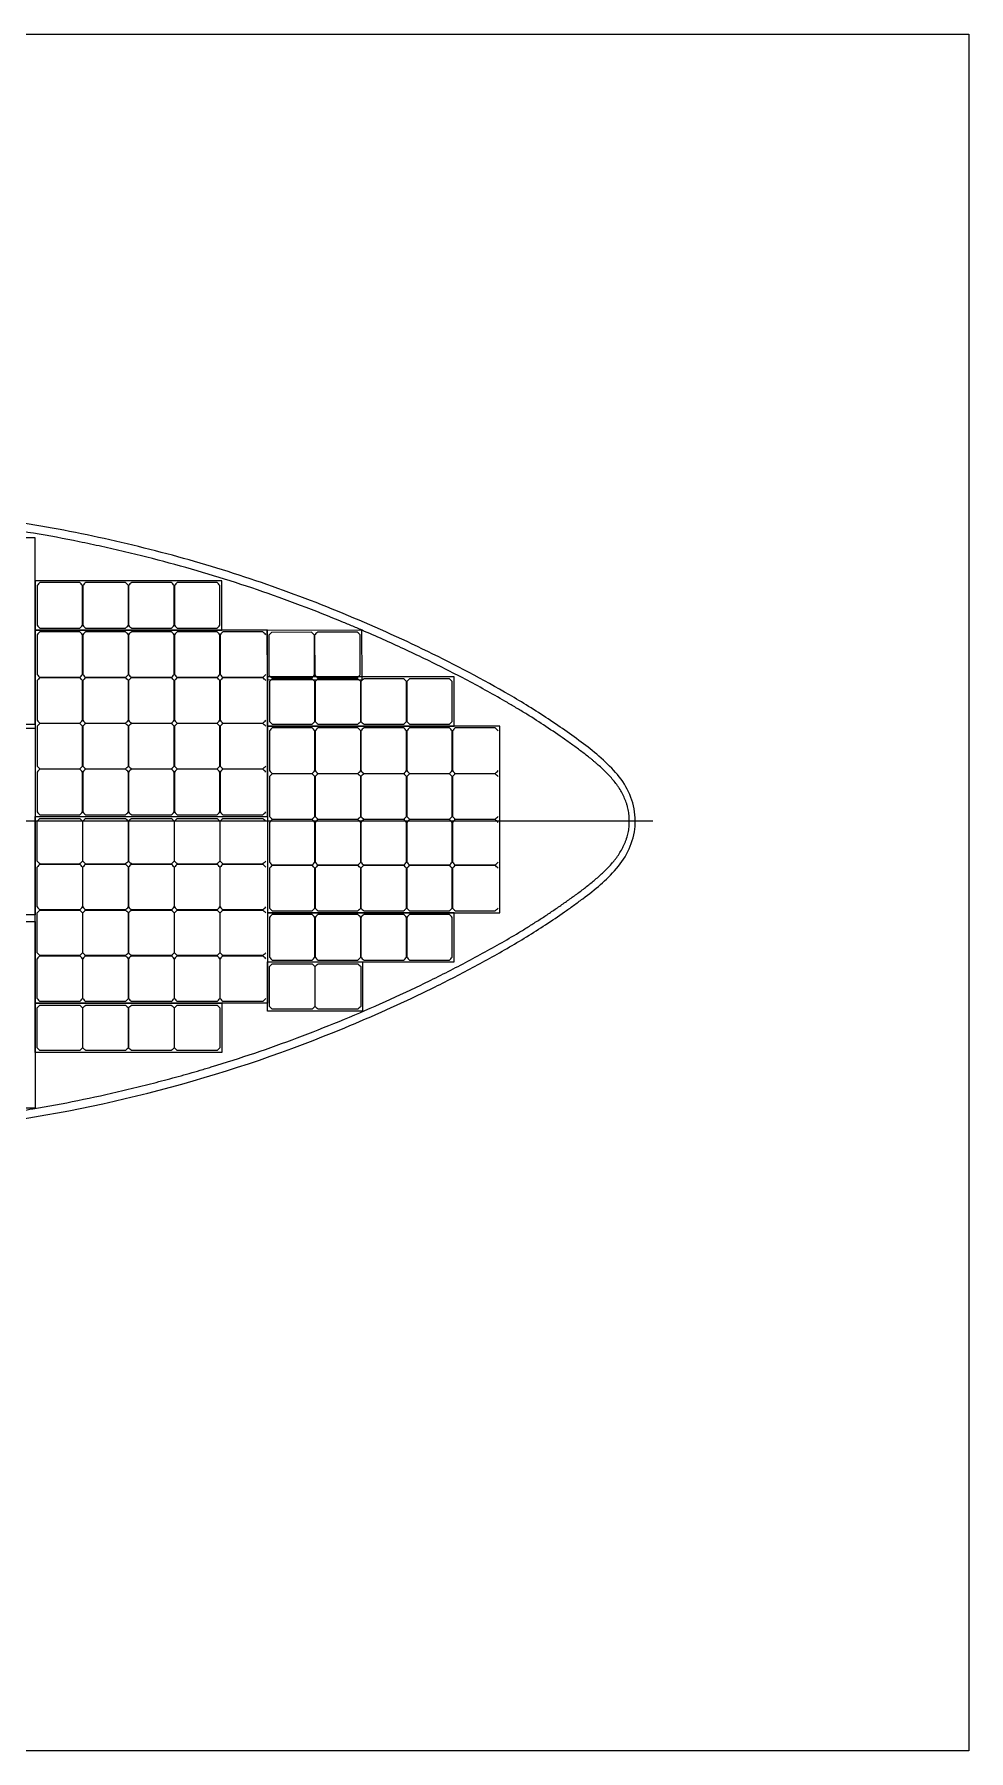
# Model space of a CAD drawing. Header units: inches. Extents: x -1514 to 1282, y -2074 to 286.
# Drawn here: x 1181.1 to 1282, y -12.1 to 173.2 of the extents above; entities that cross this region are included whole.
import ezdxf

# ---------------------------------------------------------------- set-up
doc = ezdxf.new("R2010")
doc.units = ezdxf.units.IN
doc.header["$LTSCALE"] = 0.1
doc.header["$MEASUREMENT"] = 0
for name, color, linetype in [('Cells', 7, 'Continuous'), ('PDF_Images', 7, 'Continuous'), ('smallPanels', 40, 'Continuous')]:
    doc.layers.add(name, color=color, linetype=linetype)
doc.layers.add('cockpit', color=1, linetype='Continuous', lineweight=20)
picture_1 = doc.add_image_def('image1.png', size_in_pixel=(2048, 1582))

msp = doc.modelspace()

# ---------------------------------------------------------------- linework, layer by layer
at = {"color": 1, "linetype": 'Continuous', "lineweight": 25}
for points, knots in [([(1176.1018, 55.58734), (1182.82469, 56.44857), (1189.25989, 57.7867), (1202.33163, 61.30244), (1208.56055, 63.45223), (1217.62247, 67.20189), (1220.55995, 68.51848), (1225.01732, 70.6831), (1226.42437, 71.39418), (1229.33785, 72.93245), (1230.6985, 73.67888), (1233.59461, 75.35797), (1234.93947, 76.1854), (1236.99032, 77.53087), (1237.66352, 77.98648), (1238.66537, 78.68594), (1238.9673, 78.89973), (1239.68593, 79.41739), (1239.96066, 79.61801), (1241.70596, 80.92526), (1242.81503, 81.81834), (1244.5421, 83.81902), (1244.96474, 84.47834), (1245.67368, 86.03543), (1245.9182, 86.90157), (1246.02043, 88.49391), (1245.96877, 89.41902), (1245.48413, 91.0326), (1245.11363, 91.81744), (1244.1676, 93.23757), (1243.59475, 93.84655), (1242.41237, 95.00114), (1241.72586, 95.58191), (1240.52158, 96.53022), (1239.80523, 97.05891), (1238.47103, 98.01431), (1237.78883, 98.48754), (1235.73417, 99.8688), (1234.2779, 100.78449), (1230.16303, 103.22012), (1227.09415, 104.85047), (1221.18523, 107.75201), (1218.11218, 109.14492), (1211.90198, 111.73396), (1208.78404, 112.92469), (1202.42638, 115.11047), (1199.18517, 116.09911), (1194.38973, 117.39536), (1192.77459, 117.8053), (1189.4242, 118.60151), (1187.85098, 118.95096), (1182.77459, 119.98882), (1179.51453, 120.53521), (1176.1018, 120.97239)], [0, 0, 0, 0, 0.125, 0.125, 0.25, 0.25, 0.3125, 0.3125, 0.34375, 0.34375, 0.375, 0.375, 0.40625, 0.40625, 0.421875, 0.421875, 0.4296875, 0.4296875, 0.4375, 0.4375, 0.46875, 0.46875, 0.484375, 0.484375, 0.5, 0.5, 0.515625, 0.515625, 0.53125, 0.53125, 0.546875, 0.546875, 0.5625, 0.5625, 0.578125, 0.578125, 0.59375, 0.59375, 0.625, 0.625, 0.6875, 0.6875, 0.75, 0.75, 0.8125, 0.8125, 0.875, 0.875, 0.90625, 0.90625, 0.9375, 0.9375, 1, 1, 1, 1]), ([(1175.98692, 56.48039), (1176.81154, 56.58592), (1177.63429, 56.69872), (1179.27596, 56.93941), (1180.09485, 57.0674), (1182.54573, 57.47415), (1184.17198, 57.77547), (1187.41068, 58.43157), (1189.02316, 58.78618), (1191.43265, 59.35305), (1192.23429, 59.54776), (1193.83447, 59.94898), (1194.63298, 60.15561), (1196.22678, 60.58129), (1197.4197, 60.90986), (1198.60888, 61.25295), (1199.20283, 61.42696), (1199.40075, 61.48538), (1199.7961, 61.60298), (1199.99354, 61.66216), (1201.76843, 62.19817), (1203.33128, 62.69917), (1206.42829, 63.74881), (1207.96253, 64.2973), (1211.00409, 65.43861), (1212.51145, 66.03134), (1215.50103, 67.25773), (1216.9832, 67.89147), (1219.92291, 69.19931), (1221.38045, 69.8734), (1223.54826, 70.91529), (1224.26777, 71.26774), (1225.70014, 71.9841), (1226.41299, 72.34803), (1227.83185, 73.08793), (1228.53787, 73.46386), (1229.94291, 74.22821), (1230.64191, 74.61665), (1232.03162, 75.40918), (1232.7223, 75.81336), (1233.75088, 76.43434), (1234.0925, 76.64379), (1234.77316, 77.06788), (1235.11221, 77.28249), (1235.61888, 77.60821), (1235.7875, 77.71745), (1236.12385, 77.93705), (1236.29156, 78.04739), (1236.79331, 78.38004), (1237.12596, 78.60399), (1237.78756, 79.05627), (1238.11652, 79.28458), (1238.77069, 79.74567), (1239.09594, 79.9784), (1239.74254, 80.44857), (1240.06373, 80.68624), (1240.54047, 81.04932), (1240.69854, 81.17145), (1241.01261, 81.41846), (1241.1686, 81.54336), (1241.63255, 81.92349), (1241.93645, 82.18424), (1242.52886, 82.72702), (1242.81761, 83.00871), (1243.23826, 83.44866), (1243.37655, 83.59798), (1243.57909, 83.82887), (1243.64587, 83.90715), (1243.77631, 84.0655), (1243.84006, 84.14567), (1243.9641, 84.30839), (1244.02438, 84.39094), (1244.14117, 84.55863), (1244.19772, 84.64373), (1244.3621, 84.90266), (1244.46473, 85.08005), (1244.65683, 85.44387), (1244.74629, 85.63029), (1244.84963, 85.86917), (1244.86986, 85.91725), (1244.90946, 86.01399), (1244.92881, 86.06267), (1244.98525, 86.20894), (1245.02081, 86.30698), (1245.08753, 86.50419), (1245.1188, 86.60333), (1245.17592, 86.80301), (1245.20167, 86.90357), (1245.24616, 87.1065), (1245.2649, 87.20886), (1245.29557, 87.41535), (1245.30751, 87.51946), (1245.32121, 87.67672), (1245.32507, 87.72932), (1245.33155, 87.83484), (1245.33417, 87.88783), (1245.34036, 88.04672), (1245.34226, 88.15235), (1245.34273, 88.36317), (1245.34134, 88.46836), (1245.33441, 88.67819), (1245.32887, 88.78283), (1245.31242, 88.9914), (1245.30151, 89.09532), (1245.27296, 89.30227), (1245.25527, 89.40529), (1245.2126, 89.61036), (1245.18754, 89.7124), (1245.14526, 89.86484), (1245.13039, 89.91555), (1245.09932, 90.01679), (1245.08313, 90.06739), (1244.99952, 90.31895), (1244.92431, 90.51559), (1244.75952, 90.90092), (1244.66989, 91.08958), (1244.47639, 91.45905), (1244.37251, 91.63985), (1244.23306, 91.86057), (1244.20468, 91.90444), (1244.14693, 91.99164), (1244.11756, 92.03493), (1244.02835, 92.16336), (1243.96723, 92.24721), (1243.77934, 92.49394), (1243.64817, 92.6521), (1243.37805, 92.96017), (1243.23919, 93.11017), (1242.81577, 93.55302), (1242.52366, 93.83793), (1242.07196, 94.25119), (1241.91909, 94.38653), (1241.68675, 94.58642), (1241.60878, 94.65255), (1241.45221, 94.78365), (1241.37356, 94.84865), (1241.13667, 95.0422), (1240.97746, 95.1693), (1240.65709, 95.42054), (1240.49593, 95.5447), (1240.01004, 95.91369), (1239.68295, 96.15504), (1239.02488, 96.63246), (1238.69401, 96.8687), (1237.69606, 97.57029), (1237.02363, 98.0285), (1235.66464, 98.92634), (1234.9781, 99.366), (1233.9375, 100.01138), (1233.58871, 100.22417), (1232.88815, 100.64499), (1232.53648, 100.85296), (1231.47761, 101.47024), (1230.76657, 101.87297), (1229.33599, 102.66473), (1228.61647, 103.05381), (1227.16965, 103.8199), (1226.44227, 104.19677), (1224.97974, 104.93858), (1224.24457, 105.30348), (1222.76688, 106.02239), (1222.0244, 106.37647), (1220.53234, 107.07433), (1219.78273, 107.41805), (1218.27632, 108.09514), (1217.51953, 108.42851), (1216.3789, 108.92074), (1215.99779, 109.08352), (1215.42474, 109.32571), (1215.23348, 109.40612), (1214.85078, 109.56617), (1214.65929, 109.64583), (1211.4019, 110.99365), (1208.30329, 112.16795), (1203.60142, 113.77228), (1202.02511, 114.28077), (1198.85416, 115.24448), (1197.25958, 115.69989), (1194.05304, 116.56137), (1192.44106, 116.96734), (1190.01074, 117.54209), (1189.19855, 117.72785), (1187.56978, 118.08705), (1186.7532, 118.26046), (1184.29644, 118.76065), (1182.64925, 119.06735), (1180.16276, 119.48156), (1179.3313, 119.61193), (1177.66305, 119.85707), (1176.82627, 119.97193), (1175.98692, 120.07935)], [0, 0, 0, 0, 0.015625, 0.015625, 0.03125, 0.03125, 0.0625, 0.0625, 0.09375, 0.09375, 0.109375, 0.109375, 0.125, 0.125, 0.140625, 0.1484375, 0.1484375, 0.15234375, 0.15234375, 0.15625, 0.15625, 0.1875, 0.1875, 0.21875, 0.21875, 0.25, 0.25, 0.28125, 0.28125, 0.3125, 0.3125, 0.328125, 0.328125, 0.34375, 0.34375, 0.359375, 0.359375, 0.375, 0.375, 0.390625, 0.390625, 0.3984375, 0.3984375, 0.40625, 0.40625, 0.41015625, 0.41015625, 0.4140625, 0.4140625, 0.421875, 0.421875, 0.4296875, 0.4296875, 0.4375, 0.4375, 0.4453125, 0.4453125, 0.44921875, 0.44921875, 0.453125, 0.453125, 0.4609375, 0.4609375, 0.46875, 0.46875, 0.47265625, 0.47265625, 0.474609375, 0.474609375, 0.4765625, 0.4765625, 0.478515625, 0.478515625, 0.48046875, 0.48046875, 0.484375, 0.484375, 0.48828125, 0.48828125, 0.489257813, 0.489257813, 0.490234375, 0.490234375, 0.4921875, 0.4921875, 0.494140625, 0.494140625, 0.49609375, 0.49609375, 0.498046875, 0.498046875, 0.5, 0.5, 0.500976563, 0.500976563, 0.501953125, 0.501953125, 0.50390625, 0.50390625, 0.505859375, 0.505859375, 0.5078125, 0.5078125, 0.509765625, 0.509765625, 0.51171875, 0.51171875, 0.513671875, 0.513671875, 0.514648438, 0.514648438, 0.515625, 0.515625, 0.51953125, 0.51953125, 0.5234375, 0.5234375, 0.52734375, 0.52734375, 0.528320313, 0.528320313, 0.529296875, 0.529296875, 0.53125, 0.53125, 0.53515625, 0.53515625, 0.5390625, 0.5390625, 0.546875, 0.546875, 0.55078125, 0.55078125, 0.552734375, 0.552734375, 0.5546875, 0.5546875, 0.55859375, 0.55859375, 0.5625, 0.5625, 0.5703125, 0.5703125, 0.578125, 0.578125, 0.59375, 0.59375, 0.609375, 0.609375, 0.6171875, 0.6171875, 0.625, 0.625, 0.640625, 0.640625, 0.65625, 0.65625, 0.671875, 0.671875, 0.6875, 0.6875, 0.703125, 0.703125, 0.71875, 0.71875, 0.734375, 0.734375, 0.7421875, 0.7421875, 0.74609375, 0.74609375, 0.75, 0.75, 0.8125, 0.8125, 0.84375, 0.84375, 0.875, 0.875, 0.90625, 0.90625, 0.921875, 0.921875, 0.9375, 0.9375, 0.96875, 0.96875, 0.984375, 0.984375, 1, 1, 1, 1])]:
    msp.add_open_spline(points, degree=3, knots=knots, dxfattribs=at)
at = {"layer": 'Cells', "color": 3, "lineweight": 0}
msp.add_line((1051.05011, 88.27987), (1247.90051, 88.2796), dxfattribs=at)
at = {"layer": 'cockpit', "color": 3, "lineweight": 0}
for points in [[(1201.32494, 108.90062), (1201.32494, 114.21557), (1181.17537, 114.21557), (1181.17537, 108.90062)], [(1226.41938, 98.52563), (1226.41938, 103.84058), (1206.26981, 103.84058), (1206.26981, 98.52563)], [(1226.41938, 73.06111), (1226.41938, 78.37606), (1206.26981, 78.37606), (1206.26981, 73.06111)], [(1201.32494, 68.60148), (1201.32494, 63.28653), (1181.17537, 63.28653), (1181.17537, 68.60148)]]:
    msp.add_lwpolyline(points, close=True, dxfattribs=at)
for points in [[(1186.29347, 113.70827, 0.033627436), (1185.98302, 114.01872), (1181.68267, 114.01872, 0.033627436), (1181.37222, 113.70827), (1181.37222, 109.40792, 0.033627436), (1181.68267, 109.09747), (1185.98302, 109.09747, 0.033627436), (1186.29347, 109.40792)], [(1191.23834, 113.70827, 0.033627436), (1190.92789, 114.01872), (1186.62754, 114.01872, 0.033627436), (1186.31709, 113.70827), (1186.31709, 109.40792, 0.033627436), (1186.62754, 109.09747), (1190.92789, 109.09747, 0.033627436), (1191.23834, 109.40792)], [(1196.18322, 113.70827, 0.033627436), (1195.87277, 114.01872), (1191.57242, 114.01872, 0.033627436), (1191.26197, 113.70827), (1191.26197, 109.40792, 0.033627436), (1191.57242, 109.09747), (1195.87277, 109.09747, 0.033627436), (1196.18322, 109.40792)], [(1201.12809, 113.70827, 0.033627436), (1200.81764, 114.01872), (1196.51729, 114.01872, 0.033627436), (1196.20684, 113.70827), (1196.20684, 109.40792, 0.033627436), (1196.51729, 109.09747), (1200.81764, 109.09747, 0.033627436), (1201.12809, 109.40792)], [(1211.38791, 103.33328, 0.033627436), (1211.07746, 103.64373), (1206.77711, 103.64373, 0.033627436), (1206.46666, 103.33328), (1206.46666, 99.03293, 0.033627436), (1206.77711, 98.72248), (1211.07746, 98.72248, 0.033627436), (1211.38791, 99.03293)], [(1216.33278, 103.33328, 0.033627436), (1216.02233, 103.64373), (1211.72198, 103.64373, 0.033627436), (1211.41153, 103.33328), (1211.41153, 99.03293, 0.033627436), (1211.72198, 98.72248), (1216.02233, 98.72248, 0.033627436), (1216.33278, 99.03293)], [(1221.27765, 103.33328, 0.033627436), (1220.9672, 103.64373), (1216.66685, 103.64373, 0.033627436), (1216.3564, 103.33328), (1216.3564, 99.03293, 0.033627436), (1216.66685, 98.72248), (1220.9672, 98.72248, 0.033627436), (1221.27765, 99.03293)], [(1226.22253, 103.33328, 0.033627436), (1225.91208, 103.64373), (1221.61173, 103.64373, 0.033627436), (1221.30128, 103.33328), (1221.30128, 99.03293, 0.033627436), (1221.61173, 98.72248), (1225.91208, 98.72248, 0.033627436), (1226.22253, 99.03293)], [(1211.38791, 77.86876, 0.033627436), (1211.07746, 78.17921), (1206.77711, 78.17921, 0.033627436), (1206.46666, 77.86876), (1206.46666, 73.56841, 0.033627436), (1206.77711, 73.25796), (1211.07746, 73.25796, 0.033627436), (1211.38791, 73.56841)], [(1216.33278, 77.86876, 0.033627436), (1216.02233, 78.17921), (1211.72198, 78.17921, 0.033627436), (1211.41153, 77.86876), (1211.41153, 73.56841, 0.033627436), (1211.72198, 73.25796), (1216.02233, 73.25796, 0.033627436), (1216.33278, 73.56841)], [(1221.27765, 77.86876, 0.033627436), (1220.9672, 78.17921), (1216.66685, 78.17921, 0.033627436), (1216.3564, 77.86876), (1216.3564, 73.56841, 0.033627436), (1216.66685, 73.25796), (1220.9672, 73.25796, 0.033627436), (1221.27765, 73.56841)], [(1226.22253, 77.86876, 0.033627436), (1225.91208, 78.17921), (1221.61173, 78.17921, 0.033627436), (1221.30128, 77.86876), (1221.30128, 73.56841, 0.033627436), (1221.61173, 73.25796), (1225.91208, 73.25796, 0.033627436), (1226.22253, 73.56841)], [(1186.29347, 63.79383, -0.033627436), (1185.98302, 63.48338), (1181.68267, 63.48338, -0.033627436), (1181.37222, 63.79383), (1181.37222, 68.09418, -0.033627436), (1181.68267, 68.40463), (1185.98302, 68.40463, -0.033627436), (1186.29347, 68.09418)], [(1191.23834, 63.79383, -0.033627436), (1190.92789, 63.48338), (1186.62754, 63.48338, -0.033627436), (1186.31709, 63.79383), (1186.31709, 68.09418, -0.033627436), (1186.62754, 68.40463), (1190.92789, 68.40463, -0.033627436), (1191.23834, 68.09418)], [(1196.18322, 63.79383, -0.033627436), (1195.87277, 63.48338), (1191.57242, 63.48338, -0.033627436), (1191.26197, 63.79383), (1191.26197, 68.09418, -0.033627436), (1191.57242, 68.40463), (1195.87277, 68.40463, -0.033627436), (1196.18322, 68.09418)], [(1201.12809, 63.79383, -0.033627436), (1200.81764, 63.48338), (1196.51729, 63.48338, -0.033627436), (1196.20684, 63.79383), (1196.20684, 68.09418, -0.033627436), (1196.51729, 68.40463), (1200.81764, 68.40463, -0.033627436), (1201.12809, 68.09418)]]:
    msp.add_lwpolyline(points, format="xyb", close=True, dxfattribs=at)
at = {"layer": 'cockpit', "color": 6, "lineweight": 0}
for points in [[(1206.20683, 108.84143), (1206.22312, 103.5265), (1216.48289, 103.55795), (1216.4666, 108.87287)], [(1206.26981, 67.74616), (1206.26981, 73.06111), (1216.52963, 73.06111), (1216.52963, 67.74616)]]:
    msp.add_lwpolyline(points, close=True, dxfattribs=at)
for points in [[(1206.41841, 104.0344, 0.033627436), (1206.72981, 103.72491), (1211.03014, 103.73809, 0.033627436), (1211.33964, 104.04949), (1211.32646, 108.34982, 0.033627436), (1211.01506, 108.65931), (1206.71473, 108.64613, 0.033627436), (1206.40523, 108.33473)], [(1211.36326, 104.04956, 0.033627436), (1211.67466, 103.74006), (1215.97499, 103.75324, 0.033627436), (1216.28449, 104.06464), (1216.27131, 108.36497, 0.033627436), (1215.95991, 108.67447), (1211.65958, 108.66129, 0.033627436), (1211.35008, 108.34989)], [(1206.46666, 72.55381, -0.033627436), (1206.77711, 72.86426), (1211.07746, 72.86426, -0.033627436), (1211.38791, 72.55381), (1211.38791, 68.25346, -0.033627436), (1211.07746, 67.94301), (1206.77711, 67.94301, -0.033627436), (1206.46666, 68.25346)], [(1211.41153, 72.55381, -0.033627436), (1211.72198, 72.86426), (1216.02233, 72.86426, -0.033627436), (1216.33278, 72.55381), (1216.33278, 68.25346, -0.033627436), (1216.02233, 67.94301), (1211.72198, 67.94301, -0.033627436), (1211.41153, 68.25346)]]:
    msp.add_lwpolyline(points, format="xyb", close=True, dxfattribs=at)
at = {"layer": 'smallPanels', "color": 5, "lineweight": 0}
for p, q in [((1181.37222, 108.39332), (1181.37222, 104.09297)), ((1185.98302, 108.70377), (1181.68267, 108.70377)), ((1186.29347, 104.09297), (1186.29347, 108.39332)), ((1186.31709, 108.39332), (1186.31709, 104.09297)), ((1190.92789, 108.70377), (1186.62754, 108.70377)), ((1191.23834, 104.09297), (1191.23834, 108.39332)), ((1191.26197, 108.39332), (1191.26197, 104.09297)), ((1195.87277, 108.70377), (1191.57242, 108.70377)), ((1196.18322, 104.09297), (1196.18322, 108.39332)), ((1196.20684, 108.39332), (1196.20684, 104.09297)), ((1200.81764, 108.70377), (1196.51729, 108.70377)), ((1201.12809, 104.09297), (1201.12809, 108.39332)), ((1201.15171, 108.39332), (1201.15171, 104.09297)), ((1205.76251, 108.70377), (1201.46216, 108.70377)), ((1181.68267, 103.78252), (1185.98302, 103.78252)), ((1186.62754, 103.78252), (1190.92789, 103.78252)), ((1191.57242, 103.78252), (1195.87277, 103.78252)), ((1196.51729, 103.78252), (1200.81764, 103.78252)), ((1201.46216, 103.78252), (1205.76251, 103.78252)), ((1181.37222, 103.44844), (1181.37222, 99.14809)), ((1185.98302, 103.75889), (1181.68267, 103.75889)), ((1186.29347, 99.14809), (1186.29347, 103.44844)), ((1186.31709, 103.44844), (1186.31709, 99.14809)), ((1190.92789, 103.75889), (1186.62754, 103.75889)), ((1191.23834, 99.14809), (1191.23834, 103.44844)), ((1191.26197, 103.44844), (1191.26197, 99.14809)), ((1195.87277, 103.75889), (1191.57242, 103.75889)), ((1196.18322, 99.14809), (1196.18322, 103.44844)), ((1196.20684, 103.44844), (1196.20684, 99.14809)), ((1200.81764, 103.75889), (1196.51729, 103.75889)), ((1201.12809, 99.14809), (1201.12809, 103.44844)), ((1201.15171, 103.44844), (1201.15171, 99.14809)), ((1205.76251, 103.75889), (1201.46216, 103.75889)), ((1181.37222, 98.50357), (1181.37222, 94.20322)), ((1181.68267, 98.83764), (1185.98302, 98.83764)), ((1185.98302, 98.81402), (1181.68267, 98.81402)), ((1186.29347, 94.20322), (1186.29347, 98.50357)), ((1186.31709, 98.50357), (1186.31709, 94.20322)), ((1186.62754, 98.83764), (1190.92789, 98.83764)), ((1190.92789, 98.81402), (1186.62754, 98.81402)), ((1191.23834, 94.20322), (1191.23834, 98.50357)), ((1191.26197, 98.50357), (1191.26197, 94.20322)), ((1191.57242, 98.83764), (1195.87277, 98.83764)), ((1195.87277, 98.81402), (1191.57242, 98.81402)), ((1196.18322, 94.20322), (1196.18322, 98.50357)), ((1196.20684, 98.50357), (1196.20684, 94.20322)), ((1196.51729, 98.83764), (1200.81764, 98.83764)), ((1200.81764, 98.81402), (1196.51729, 98.81402)), ((1201.12809, 94.20322), (1201.12809, 98.50357)), ((1201.15171, 98.50357), (1201.15171, 94.20322)), ((1201.46216, 98.83764), (1205.76251, 98.83764)), ((1205.76251, 98.81402), (1201.46216, 98.81402)), ((1211.07746, 98.32878), (1206.77711, 98.32878)), ((1216.02233, 98.32878), (1211.72198, 98.32878)), ((1220.9672, 98.32878), (1216.66685, 98.32878)), ((1225.91208, 98.32878), (1221.61173, 98.32878)), ((1230.85695, 98.32878), (1226.5566, 98.32878)), ((1206.46666, 98.01833), (1206.46666, 93.71798)), ((1211.38791, 93.71798), (1211.38791, 98.01833)), ((1211.41153, 98.01833), (1211.41153, 93.71798)), ((1216.33278, 93.71798), (1216.33278, 98.01833)), ((1216.3564, 98.01833), (1216.3564, 93.71798)), ((1221.27765, 93.71798), (1221.27765, 98.01833)), ((1221.30128, 98.01833), (1221.30128, 93.71798)), ((1226.22253, 93.71798), (1226.22253, 98.01833)), ((1226.24615, 98.01833), (1226.24615, 93.71798)), ((1181.37222, 93.5587), (1181.37222, 89.25835)), ((1181.68267, 93.89277), (1185.98302, 93.89277)), ((1185.98302, 93.86915), (1181.68267, 93.86915)), ((1186.29347, 89.25835), (1186.29347, 93.5587)), ((1186.31709, 93.5587), (1186.31709, 89.25835)), ((1186.62754, 93.89277), (1190.92789, 93.89277)), ((1190.92789, 93.86915), (1186.62754, 93.86915)), ((1191.23834, 89.25835), (1191.23834, 93.5587)), ((1191.26197, 93.5587), (1191.26197, 89.25835)), ((1191.57242, 93.89277), (1195.87277, 93.89277)), ((1195.87277, 93.86915), (1191.57242, 93.86915)), ((1196.18322, 89.25835), (1196.18322, 93.5587)), ((1196.20684, 93.5587), (1196.20684, 89.25835)), ((1196.51729, 93.89277), (1200.81764, 93.89277)), ((1200.81764, 93.86915), (1196.51729, 93.86915)), ((1201.12809, 89.25835), (1201.12809, 93.5587)), ((1201.15171, 93.5587), (1201.15171, 89.25835)), ((1201.46216, 93.89277), (1205.76251, 93.89277)), ((1205.76251, 93.86915), (1201.46216, 93.86915)), ((1206.46666, 93.07346), (1206.46666, 88.77311)), ((1206.77711, 93.40753), (1211.07746, 93.40753)), ((1211.07746, 93.38391), (1206.77711, 93.38391)), ((1211.38791, 88.77311), (1211.38791, 93.07346)), ((1211.41153, 93.07346), (1211.41153, 88.77311)), ((1211.72198, 93.40753), (1216.02233, 93.40753)), ((1216.02233, 93.38391), (1211.72198, 93.38391)), ((1216.33278, 88.77311), (1216.33278, 93.07346)), ((1216.3564, 93.07346), (1216.3564, 88.77311)), ((1216.66685, 93.40753), (1220.9672, 93.40753)), ((1220.9672, 93.38391), (1216.66685, 93.38391)), ((1221.27765, 88.77311), (1221.27765, 93.07346)), ((1221.30128, 93.07346), (1221.30128, 88.77311)), ((1221.61173, 93.40753), (1225.91208, 93.40753)), ((1225.91208, 93.38391), (1221.61173, 93.38391)), ((1226.22253, 88.77311), (1226.22253, 93.07346)), ((1226.24615, 93.07346), (1226.24615, 88.77311)), ((1226.5566, 93.40753), (1230.85695, 93.40753)), ((1230.85695, 93.38391), (1226.5566, 93.38391)), ((1181.37222, 83.9434), (1181.37222, 88.24375)), ((1181.68267, 88.9479), (1185.98302, 88.9479)), ((1181.68267, 88.5542), (1185.98302, 88.5542)), ((1186.29347, 88.24375), (1186.29347, 83.9434)), ((1186.31709, 83.9434), (1186.31709, 88.24375)), ((1186.62754, 88.9479), (1190.92789, 88.9479)), ((1186.62754, 88.5542), (1190.92789, 88.5542)), ((1191.23834, 88.24375), (1191.23834, 83.9434)), ((1191.26197, 83.9434), (1191.26197, 88.24375)), ((1191.57242, 88.9479), (1195.87277, 88.9479)), ((1191.57242, 88.5542), (1195.87277, 88.5542)), ((1196.18322, 88.24375), (1196.18322, 83.9434)), ((1196.20684, 83.9434), (1196.20684, 88.24375)), ((1196.51729, 88.9479), (1200.81764, 88.9479)), ((1196.51729, 88.5542), (1200.81764, 88.5542)), ((1201.12809, 88.24375), (1201.12809, 83.9434)), ((1201.15171, 83.9434), (1201.15171, 88.24375)), ((1201.46216, 88.9479), (1205.76251, 88.9479)), ((1201.46216, 88.5542), (1205.76251, 88.5542)), ((1206.46666, 88.12858), (1206.46666, 83.82823)), ((1206.77711, 88.46266), (1211.07746, 88.46266)), ((1211.07746, 88.43903), (1206.77711, 88.43903)), ((1211.38791, 83.82823), (1211.38791, 88.12858)), ((1211.41153, 88.12858), (1211.41153, 83.82823)), ((1211.72198, 88.46266), (1216.02233, 88.46266)), ((1216.02233, 88.43903), (1211.72198, 88.43903)), ((1216.33278, 83.82823), (1216.33278, 88.12858)), ((1216.3564, 88.12858), (1216.3564, 83.82823)), ((1216.66685, 88.46266), (1220.9672, 88.46266)), ((1220.9672, 88.43903), (1216.66685, 88.43903)), ((1221.27765, 83.82823), (1221.27765, 88.12858)), ((1221.30128, 88.12858), (1221.30128, 83.82823)), ((1221.61173, 88.46266), (1225.91208, 88.46266)), ((1225.91208, 88.43903), (1221.61173, 88.43903)), ((1226.22253, 83.82823), (1226.22253, 88.12858)), ((1226.24615, 88.12858), (1226.24615, 83.82823)), ((1226.5566, 88.46266), (1230.85695, 88.46266)), ((1230.85695, 88.43903), (1226.5566, 88.43903)), ((1185.98302, 83.63295), (1181.68267, 83.63295)), ((1181.68267, 83.60933), (1185.98302, 83.60933)), ((1190.92789, 83.63295), (1186.62754, 83.63295)), ((1186.62754, 83.60933), (1190.92789, 83.60933)), ((1195.87277, 83.63295), (1191.57242, 83.63295)), ((1191.57242, 83.60933), (1195.87277, 83.60933)), ((1200.81764, 83.63295), (1196.51729, 83.63295)), ((1196.51729, 83.60933), (1200.81764, 83.60933)), ((1205.76251, 83.63295), (1201.46216, 83.63295)), ((1201.46216, 83.60933), (1205.76251, 83.60933)), ((1206.77711, 83.51778), (1211.07746, 83.51778)), ((1211.07746, 83.49416), (1206.77711, 83.49416)), ((1211.72198, 83.51778), (1216.02233, 83.51778)), ((1216.02233, 83.49416), (1211.72198, 83.49416)), ((1216.66685, 83.51778), (1220.9672, 83.51778)), ((1220.9672, 83.49416), (1216.66685, 83.49416)), ((1221.61173, 83.51778), (1225.91208, 83.51778)), ((1225.91208, 83.49416), (1221.61173, 83.49416)), ((1226.5566, 83.51778), (1230.85695, 83.51778)), ((1230.85695, 83.49416), (1226.5566, 83.49416)), ((1181.37222, 78.99853), (1181.37222, 83.29888)), ((1186.29347, 83.29888), (1186.29347, 78.99853)), ((1186.31709, 78.99853), (1186.31709, 83.29888)), ((1191.23834, 83.29888), (1191.23834, 78.99853)), ((1191.26197, 78.99853), (1191.26197, 83.29888)), ((1196.18322, 83.29888), (1196.18322, 78.99853)), ((1196.20684, 78.99853), (1196.20684, 83.29888)), ((1201.12809, 83.29888), (1201.12809, 78.99853)), ((1201.15171, 78.99853), (1201.15171, 83.29888)), ((1206.46666, 83.18371), (1206.46666, 78.88336)), ((1211.38791, 78.88336), (1211.38791, 83.18371)), ((1211.41153, 83.18371), (1211.41153, 78.88336)), ((1216.33278, 78.88336), (1216.33278, 83.18371)), ((1216.3564, 83.18371), (1216.3564, 78.88336)), ((1221.27765, 78.88336), (1221.27765, 83.18371)), ((1221.30128, 83.18371), (1221.30128, 78.88336)), ((1226.22253, 78.88336), (1226.22253, 83.18371)), ((1226.24615, 83.18371), (1226.24615, 78.88336)), ((1181.37222, 74.05366), (1181.37222, 78.35401)), ((1185.98302, 78.68808), (1181.68267, 78.68808)), ((1181.68267, 78.66446), (1185.98302, 78.66446)), ((1186.29347, 78.35401), (1186.29347, 74.05366)), ((1186.31709, 74.05366), (1186.31709, 78.35401)), ((1190.92789, 78.68808), (1186.62754, 78.68808)), ((1186.62754, 78.66446), (1190.92789, 78.66446)), ((1191.23834, 78.35401), (1191.23834, 74.05366)), ((1191.26197, 74.05366), (1191.26197, 78.35401)), ((1195.87277, 78.68808), (1191.57242, 78.68808)), ((1191.57242, 78.66446), (1195.87277, 78.66446)), ((1196.18322, 78.35401), (1196.18322, 74.05366)), ((1196.20684, 74.05366), (1196.20684, 78.35401)), ((1200.81764, 78.68808), (1196.51729, 78.68808)), ((1196.51729, 78.66446), (1200.81764, 78.66446)), ((1201.12809, 78.35401), (1201.12809, 74.05366)), ((1201.15171, 74.05366), (1201.15171, 78.35401)), ((1205.76251, 78.68808), (1201.46216, 78.68808)), ((1201.46216, 78.66446), (1205.76251, 78.66446)), ((1206.77711, 78.57291), (1211.07746, 78.57291)), ((1211.72198, 78.57291), (1216.02233, 78.57291)), ((1216.66685, 78.57291), (1220.9672, 78.57291)), ((1221.61173, 78.57291), (1225.91208, 78.57291)), ((1226.5566, 78.57291), (1230.85695, 78.57291)), ((1181.37222, 69.10878), (1181.37222, 73.40913)), ((1185.98302, 73.74321), (1181.68267, 73.74321)), ((1181.68267, 73.71958), (1185.98302, 73.71958)), ((1186.29347, 73.40913), (1186.29347, 69.10878)), ((1186.31709, 69.10878), (1186.31709, 73.40913)), ((1190.92789, 73.74321), (1186.62754, 73.74321)), ((1186.62754, 73.71958), (1190.92789, 73.71958)), ((1191.23834, 73.40913), (1191.23834, 69.10878)), ((1191.26197, 69.10878), (1191.26197, 73.40913)), ((1195.87277, 73.74321), (1191.57242, 73.74321)), ((1191.57242, 73.71958), (1195.87277, 73.71958)), ((1196.18322, 73.40913), (1196.18322, 69.10878)), ((1196.20684, 69.10878), (1196.20684, 73.40913)), ((1200.81764, 73.74321), (1196.51729, 73.74321)), ((1196.51729, 73.71958), (1200.81764, 73.71958)), ((1201.12809, 73.40913), (1201.12809, 69.10878)), ((1201.15171, 69.10878), (1201.15171, 73.40913)), ((1205.76251, 73.74321), (1201.46216, 73.74321)), ((1201.46216, 73.71958), (1205.76251, 73.71958)), ((1185.98302, 68.79833), (1181.68267, 68.79833)), ((1190.92789, 68.79833), (1186.62754, 68.79833)), ((1195.87277, 68.79833), (1191.57242, 68.79833)), ((1200.81764, 68.79833), (1196.51729, 68.79833)), ((1205.76251, 68.79833), (1201.46216, 68.79833))]:
    msp.add_line(p, q, dxfattribs=at)
for points in [[(1156.08093, 118.86642), (1156.08093, 98.71685), (1181.17537, 98.71685), (1181.17537, 118.86642)], [(1181.17537, 108.90062), (1181.17537, 88.75105), (1206.26981, 88.75105), (1206.26981, 108.90062)], [(1206.26981, 98.52563), (1206.26981, 78.37606), (1231.36425, 78.37606), (1231.36425, 98.52563)], [(1181.17537, 68.60148), (1181.17537, 88.75105), (1206.26981, 88.75105), (1206.26981, 68.60148)], [(1156.08093, 57.28583), (1156.08093, 77.4354), (1181.17537, 77.4354), (1181.17537, 57.28583)]]:
    msp.add_lwpolyline(points, close=True, dxfattribs=at)
at = {"layer": 'smallPanels', "color": 4, "lineweight": 0}
msp.add_lwpolyline([(1181.17537, 78.16221), (1165.97068, 78.16221), (1165.97068, 98.31178), (1181.17537, 98.31178)], close=True, dxfattribs=at)
at = {"layer": 'smallPanels', "color": 5, "lineweight": 0}
for centre, start, end in [((1183.83285, 106.24314), 131.1480312, 138.8519688), ((1183.83285, 106.24314), 41.1480312, 48.8519688), ((1188.77772, 106.24314), 131.1480312, 138.8519688), ((1188.77772, 106.24314), 41.1480312, 48.8519688), ((1193.72259, 106.24314), 131.1480312, 138.8519688), ((1193.72259, 106.24314), 41.1480312, 48.8519688), ((1198.66746, 106.24314), 131.1480312, 138.8519688), ((1198.66746, 106.24314), 41.1480312, 48.8519688), ((1203.61233, 106.24314), 131.1480312, 138.8519688), ((1203.61233, 106.24314), 41.1480312, 48.8519688), ((1183.83285, 106.24314), 221.1480312, 228.8519688), ((1183.83285, 106.24314), 311.1480312, 318.8519688), ((1188.77772, 106.24314), 221.1480312, 228.8519688), ((1188.77772, 106.24314), 311.1480312, 318.8519688), ((1193.72259, 106.24314), 221.1480312, 228.8519688), ((1193.72259, 106.24314), 311.1480312, 318.8519688), ((1198.66746, 106.24314), 221.1480312, 228.8519688), ((1198.66746, 106.24314), 311.1480312, 318.8519688), ((1203.61233, 106.24314), 221.1480312, 228.8519688), ((1203.61233, 106.24314), 311.1480312, 318.8519688), ((1183.83285, 101.29827), 131.1480312, 138.8519688), ((1183.83285, 101.29827), 41.1480312, 48.8519688), ((1188.77772, 101.29827), 131.1480312, 138.8519688), ((1188.77772, 101.29827), 41.1480312, 48.8519688), ((1193.72259, 101.29827), 131.1480312, 138.8519688), ((1193.72259, 101.29827), 41.1480312, 48.8519688), ((1198.66746, 101.29827), 131.1480312, 138.8519688), ((1198.66746, 101.29827), 41.1480312, 48.8519688), ((1203.61233, 101.29827), 131.1480312, 138.8519688), ((1203.61233, 101.29827), 41.1480312, 48.8519688), ((1183.83285, 101.29827), 221.1480312, 228.8519688), ((1183.83285, 96.3534), 131.1480312, 138.8519688), ((1183.83285, 101.29827), 311.1480312, 318.8519688), ((1183.83285, 96.3534), 41.1480312, 48.8519688), ((1188.77772, 101.29827), 221.1480312, 228.8519688), ((1188.77772, 96.3534), 131.1480312, 138.8519688), ((1188.77772, 101.29827), 311.1480312, 318.8519688), ((1188.77772, 96.3534), 41.1480312, 48.8519688), ((1193.72259, 101.29827), 221.1480312, 228.8519688), ((1193.72259, 96.3534), 131.1480312, 138.8519688), ((1193.72259, 101.29827), 311.1480312, 318.8519688), ((1193.72259, 96.3534), 41.1480312, 48.8519688), ((1198.66746, 101.29827), 221.1480312, 228.8519688), ((1198.66746, 96.3534), 131.1480312, 138.8519688), ((1198.66746, 101.29827), 311.1480312, 318.8519688), ((1198.66746, 96.3534), 41.1480312, 48.8519688), ((1203.61233, 101.29827), 221.1480312, 228.8519688), ((1203.61233, 96.3534), 131.1480312, 138.8519688), ((1203.61233, 101.29827), 311.1480312, 318.8519688), ((1203.61233, 96.3534), 41.1480312, 48.8519688), ((1208.92728, 95.86815), 131.1480312, 138.8519688), ((1208.92728, 95.86815), 41.1480312, 48.8519688), ((1213.87216, 95.86815), 131.1480312, 138.8519688), ((1213.87216, 95.86815), 41.1480312, 48.8519688), ((1218.81703, 95.86815), 131.1480312, 138.8519688), ((1218.81703, 95.86815), 41.1480312, 48.8519688), ((1223.7619, 95.86815), 131.1480312, 138.8519688), ((1223.7619, 95.86815), 41.1480312, 48.8519688), ((1228.70677, 95.86815), 131.1480312, 138.8519688), ((1228.70677, 95.86815), 41.1480312, 48.8519688), ((1183.83285, 96.3534), 221.1480312, 228.8519688), ((1183.83285, 91.40852), 131.1480312, 138.8519688), ((1183.83285, 96.3534), 311.1480312, 318.8519688), ((1183.83285, 91.40852), 41.1480312, 48.8519688), ((1188.77772, 96.3534), 221.1480312, 228.8519688), ((1188.77772, 91.40852), 131.1480312, 138.8519688), ((1188.77772, 96.3534), 311.1480312, 318.8519688), ((1188.77772, 91.40852), 41.1480312, 48.8519688), ((1193.72259, 96.3534), 221.1480312, 228.8519688), ((1193.72259, 91.40852), 131.1480312, 138.8519688), ((1193.72259, 96.3534), 311.1480312, 318.8519688), ((1193.72259, 91.40852), 41.1480312, 48.8519688), ((1198.66746, 96.3534), 221.1480312, 228.8519688), ((1198.66746, 91.40852), 131.1480312, 138.8519688), ((1198.66746, 96.3534), 311.1480312, 318.8519688), ((1198.66746, 91.40852), 41.1480312, 48.8519688), ((1203.61233, 96.3534), 221.1480312, 228.8519688), ((1203.61233, 91.40852), 131.1480312, 138.8519688), ((1203.61233, 96.3534), 311.1480312, 318.8519688), ((1203.61233, 91.40852), 41.1480312, 48.8519688), ((1208.92728, 95.86815), 221.1480312, 228.8519688), ((1208.92728, 90.92328), 131.1480312, 138.8519688), ((1208.92728, 95.86815), 311.1480312, 318.8519688), ((1208.92728, 90.92328), 41.1480312, 48.8519688), ((1213.87216, 95.86815), 221.1480312, 228.8519688), ((1213.87216, 90.92328), 131.1480312, 138.8519688), ((1213.87216, 95.86815), 311.1480312, 318.8519688), ((1213.87216, 90.92328), 41.1480312, 48.8519688), ((1218.81703, 95.86815), 221.1480312, 228.8519688), ((1218.81703, 90.92328), 131.1480312, 138.8519688), ((1218.81703, 95.86815), 311.1480312, 318.8519688), ((1218.81703, 90.92328), 41.1480312, 48.8519688), ((1223.7619, 95.86815), 221.1480312, 228.8519688), ((1223.7619, 90.92328), 131.1480312, 138.8519688), ((1223.7619, 95.86815), 311.1480312, 318.8519688), ((1223.7619, 90.92328), 41.1480312, 48.8519688), ((1228.70677, 95.86815), 221.1480312, 228.8519688), ((1228.70677, 90.92328), 131.1480312, 138.8519688), ((1228.70677, 95.86815), 311.1480312, 318.8519688), ((1228.70677, 90.92328), 41.1480312, 48.8519688), ((1183.83285, 91.40852), 221.1480312, 228.8519688), ((1183.83285, 91.40852), 311.1480312, 318.8519688), ((1188.77772, 91.40852), 221.1480312, 228.8519688), ((1188.77772, 91.40852), 311.1480312, 318.8519688), ((1193.72259, 91.40852), 221.1480312, 228.8519688), ((1193.72259, 91.40852), 311.1480312, 318.8519688), ((1198.66746, 91.40852), 221.1480312, 228.8519688), ((1198.66746, 91.40852), 311.1480312, 318.8519688), ((1203.61233, 91.40852), 221.1480312, 228.8519688), ((1203.61233, 91.40852), 311.1480312, 318.8519688), ((1183.83285, 86.09357), 131.1480312, 138.8519688), ((1183.83285, 86.09357), 41.1480312, 48.8519688), ((1188.77772, 86.09357), 131.1480312, 138.8519688), ((1188.77772, 86.09357), 41.1480312, 48.8519688), ((1193.72259, 86.09357), 131.1480312, 138.8519688), ((1193.72259, 86.09357), 41.1480312, 48.8519688), ((1198.66746, 86.09357), 131.1480312, 138.8519688), ((1198.66746, 86.09357), 41.1480312, 48.8519688), ((1203.61233, 86.09357), 131.1480312, 138.8519688), ((1203.61233, 86.09357), 41.1480312, 48.8519688), ((1208.92728, 90.92328), 221.1480312, 228.8519688), ((1208.92728, 85.97841), 131.1480312, 138.8519688), ((1208.92728, 90.92328), 311.1480312, 318.8519688), ((1208.92728, 85.97841), 41.1480312, 48.8519688), ((1213.87216, 90.92328), 221.1480312, 228.8519688), ((1213.87216, 85.97841), 131.1480312, 138.8519688), ((1213.87216, 90.92328), 311.1480312, 318.8519688), ((1213.87216, 85.97841), 41.1480312, 48.8519688), ((1218.81703, 90.92328), 221.1480312, 228.8519688), ((1218.81703, 85.97841), 131.1480312, 138.8519688), ((1218.81703, 90.92328), 311.1480312, 318.8519688), ((1218.81703, 85.97841), 41.1480312, 48.8519688), ((1223.7619, 90.92328), 221.1480312, 228.8519688), ((1223.7619, 85.97841), 131.1480312, 138.8519688), ((1223.7619, 90.92328), 311.1480312, 318.8519688), ((1223.7619, 85.97841), 41.1480312, 48.8519688), ((1228.70677, 90.92328), 221.1480312, 228.8519688), ((1228.70677, 85.97841), 131.1480312, 138.8519688), ((1228.70677, 90.92328), 311.1480312, 318.8519688), ((1228.70677, 85.97841), 41.1480312, 48.8519688), ((1183.83285, 86.09357), 221.1480312, 228.8519688), ((1183.83285, 81.1487), 131.1480312, 138.8519688), ((1183.83285, 86.09357), 311.1480312, 318.8519688), ((1183.83285, 81.1487), 41.1480312, 48.8519688), ((1188.77772, 86.09357), 221.1480312, 228.8519688), ((1188.77772, 81.1487), 131.1480312, 138.8519688), ((1188.77772, 86.09357), 311.1480312, 318.8519688), ((1188.77772, 81.1487), 41.1480312, 48.8519688), ((1193.72259, 86.09357), 221.1480312, 228.8519688), ((1193.72259, 81.1487), 131.1480312, 138.8519688), ((1193.72259, 86.09357), 311.1480312, 318.8519688), ((1193.72259, 81.1487), 41.1480312, 48.8519688), ((1198.66746, 86.09357), 221.1480312, 228.8519688), ((1198.66746, 81.1487), 131.1480312, 138.8519688), ((1198.66746, 86.09357), 311.1480312, 318.8519688), ((1198.66746, 81.1487), 41.1480312, 48.8519688), ((1203.61233, 86.09357), 221.1480312, 228.8519688), ((1203.61233, 81.1487), 131.1480312, 138.8519688), ((1203.61233, 86.09357), 311.1480312, 318.8519688), ((1203.61233, 81.1487), 41.1480312, 48.8519688), ((1208.92728, 85.97841), 221.1480312, 228.8519688), ((1208.92728, 81.03354), 131.1480312, 138.8519688), ((1208.92728, 85.97841), 311.1480312, 318.8519688), ((1208.92728, 81.03354), 41.1480312, 48.8519688), ((1213.87216, 85.97841), 221.1480312, 228.8519688), ((1213.87216, 81.03354), 131.1480312, 138.8519688), ((1213.87216, 85.97841), 311.1480312, 318.8519688), ((1213.87216, 81.03354), 41.1480312, 48.8519688), ((1218.81703, 85.97841), 221.1480312, 228.8519688), ((1218.81703, 81.03354), 131.1480312, 138.8519688), ((1218.81703, 85.97841), 311.1480312, 318.8519688), ((1218.81703, 81.03354), 41.1480312, 48.8519688), ((1223.7619, 85.97841), 221.1480312, 228.8519688), ((1223.7619, 81.03354), 131.1480312, 138.8519688), ((1223.7619, 85.97841), 311.1480312, 318.8519688), ((1223.7619, 81.03354), 41.1480312, 48.8519688), ((1228.70677, 85.97841), 221.1480312, 228.8519688), ((1228.70677, 81.03354), 131.1480312, 138.8519688), ((1228.70677, 85.97841), 311.1480312, 318.8519688), ((1228.70677, 81.03354), 41.1480312, 48.8519688), ((1183.83285, 81.1487), 221.1480312, 228.8519688), ((1183.83285, 76.20383), 131.1480312, 138.8519688), ((1183.83285, 81.1487), 311.1480312, 318.8519688), ((1183.83285, 76.20383), 41.1480312, 48.8519688), ((1188.77772, 81.1487), 221.1480312, 228.8519688), ((1188.77772, 76.20383), 131.1480312, 138.8519688), ((1188.77772, 81.1487), 311.1480312, 318.8519688), ((1188.77772, 76.20383), 41.1480312, 48.8519688), ((1193.72259, 81.1487), 221.1480312, 228.8519688), ((1193.72259, 76.20383), 131.1480312, 138.8519688), ((1193.72259, 81.1487), 311.1480312, 318.8519688), ((1193.72259, 76.20383), 41.1480312, 48.8519688), ((1198.66746, 81.1487), 221.1480312, 228.8519688), ((1198.66746, 76.20383), 131.1480312, 138.8519688), ((1198.66746, 81.1487), 311.1480312, 318.8519688), ((1198.66746, 76.20383), 41.1480312, 48.8519688), ((1203.61233, 81.1487), 221.1480312, 228.8519688), ((1203.61233, 76.20383), 131.1480312, 138.8519688), ((1203.61233, 81.1487), 311.1480312, 318.8519688), ((1203.61233, 76.20383), 41.1480312, 48.8519688), ((1208.92728, 81.03354), 221.1480312, 228.8519688), ((1208.92728, 81.03354), 311.1480312, 318.8519688), ((1213.87216, 81.03354), 221.1480312, 228.8519688), ((1213.87216, 81.03354), 311.1480312, 318.8519688), ((1218.81703, 81.03354), 221.1480312, 228.8519688), ((1218.81703, 81.03354), 311.1480312, 318.8519688), ((1223.7619, 81.03354), 221.1480312, 228.8519688), ((1223.7619, 81.03354), 311.1480312, 318.8519688), ((1228.70677, 81.03354), 221.1480312, 228.8519688), ((1228.70677, 81.03354), 311.1480312, 318.8519688), ((1183.83285, 76.20383), 221.1480312, 228.8519688), ((1183.83285, 71.25896), 131.1480312, 138.8519688), ((1183.83285, 76.20383), 311.1480312, 318.8519688), ((1183.83285, 71.25896), 41.1480312, 48.8519688), ((1188.77772, 76.20383), 221.1480312, 228.8519688), ((1188.77772, 71.25896), 131.1480312, 138.8519688), ((1188.77772, 76.20383), 311.1480312, 318.8519688), ((1188.77772, 71.25896), 41.1480312, 48.8519688), ((1193.72259, 76.20383), 221.1480312, 228.8519688), ((1193.72259, 71.25896), 131.1480312, 138.8519688), ((1193.72259, 76.20383), 311.1480312, 318.8519688), ((1193.72259, 71.25896), 41.1480312, 48.8519688), ((1198.66746, 76.20383), 221.1480312, 228.8519688), ((1198.66746, 71.25896), 131.1480312, 138.8519688), ((1198.66746, 76.20383), 311.1480312, 318.8519688), ((1198.66746, 71.25896), 41.1480312, 48.8519688), ((1203.61233, 76.20383), 221.1480312, 228.8519688), ((1203.61233, 71.25896), 131.1480312, 138.8519688), ((1203.61233, 76.20383), 311.1480312, 318.8519688), ((1203.61233, 71.25896), 41.1480312, 48.8519688), ((1183.83285, 71.25896), 221.1480312, 228.8519688), ((1183.83285, 71.25896), 311.1480312, 318.8519688), ((1188.77772, 71.25896), 221.1480312, 228.8519688), ((1188.77772, 71.25896), 311.1480312, 318.8519688), ((1193.72259, 71.25896), 221.1480312, 228.8519688), ((1193.72259, 71.25896), 311.1480312, 318.8519688), ((1198.66746, 71.25896), 221.1480312, 228.8519688), ((1198.66746, 71.25896), 311.1480312, 318.8519688), ((1203.61233, 71.25896), 221.1480312, 228.8519688), ((1203.61233, 71.25896), 311.1480312, 318.8519688)]:
    msp.add_arc(centre, 3.26771, start, end, dxfattribs=at)

# ---------------------------------------------------------------- pictures from other files: only their frames are drawn
at = {"layer": 'PDF_Images', "color": 7, "lineweight": 25}
image = msp.add_image(picture_1, insert=(1042.17575, -12.10498), size_in_units=(239.83103, 185.32399), dxfattribs=at)
image.dxf.flags = 15

doc.saveas('drawing.dxf')
